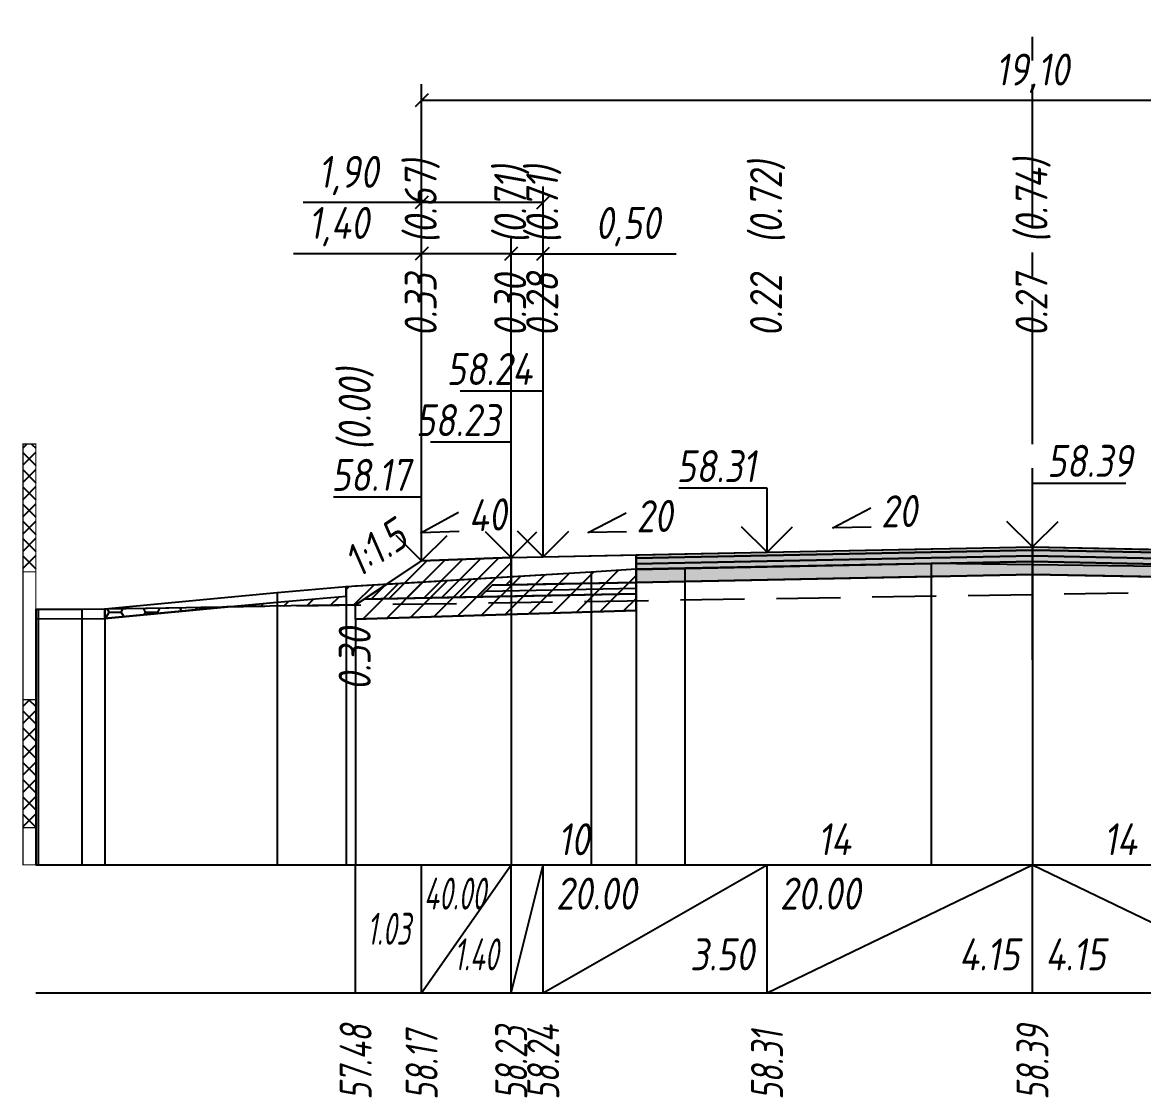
# Model space of a CAD drawing. Extents: x -717 to 1451, y -133302 to 233.
# Drawn here: x 78.9 to 166.6, y -65369.2 to -65285.1 of the extents above; entities that cross this region are included whole.
import ezdxf
from ezdxf.enums import TextEntityAlignment as Align

# ---------------------------------------------------------------- set-up
doc = ezdxf.new("R2010")
doc.units = 0
doc.linetypes.add('осевая2', pattern=[1.125, 0.75, -0.125, 0.125, -0.125])
doc.linetypes.add('штриховая', pattern=[0.75, 0.5, -0.25])
for name, color, linetype in [('Интерполированный поперечник', 2, 'Continuous'), ('Код_514', 1, 'Continuous'), ('Контур_0', 7, 'Continuous'), ('Контур_2521', 7, 'Continuous'), ('Контур_2564', 7, 'Continuous'), ('Контур_2660', 7, 'Continuous'), ('Контур_2665', 7, 'Continuous'), ('Контур_400', 7, 'Continuous'), ('Контур_508', 7, 'Continuous'), ('Контур_512', 7, 'Continuous'), ('Контур_513', 7, 'Continuous'), ('Контур_818', 7, 'Continuous'), ('Красный поперечник', 1, 'Continuous'), ('Линейка абсолютных высот', 7, 'Continuous'), ('Объём_2501', 7, 'Continuous'), ('Объём_2564', 7, 'Continuous'), ('Объём_2650', 7, 'Continuous'), ('Объём_2660', 7, 'Continuous'), ('Объём_2661', 7, 'Continuous'), ('Объём_2665', 7, 'Continuous'), ('Объём_2666', 7, 'Continuous'), ('Объём_2667', 7, 'Continuous'), ('Объём_2668', 7, 'Continuous'), ('Объём_2669', 7, 'Continuous'), ('Объём_2675', 7, 'Continuous'), ('Объём_2753', 7, 'Continuous'), ('Ось', 1, 'осевая2'), ('Откосы', 7, 'Continuous'), ('Отметки покрытия', 7, 'Continuous'), ('Рабочие отметки', 7, 'Continuous'), ('Рабочие отметки доп.', 7, 'Continuous'), ('Слои выравнивания', 7, 'Continuous'), ('Таблица', 7, 'Continuous'), ('Уклоны проезжей части', 7, 'Continuous'), ('Черный поперечник', 3, 'Continuous')]:
    doc.layers.add(name, color=color, linetype=linetype)
for name, color, linetype, true_color in [('Контур_2540', 2, 'Continuous', 0xffff00), ('Контур_2560', 2, 'Continuous', 0xffff00), ('Контур_2561', 7, 'Continuous', 0xff8040), ('Контур_2562', 3, 'Continuous', 0x00ff00), ('Контур_2563', 7, 'Continuous', 0xff8000), ('Контур_2570', 7, 'Continuous', 0x80ff00), ('Контур_2725', 7, 'Continuous', 0x323232), ('Контур_2736', 4, 'Continuous', 0x00ffff), ('Контур_2737', 4, 'Continuous', 0x00ffff), ('Контур_2738', 4, 'Continuous', 0x00ffff), ('Контур_2739', 4, 'Continuous', 0x00ffff), ('Контур_2741', 4, 'Continuous', 0x00ffff), ('Контур_2742', 4, 'Continuous', 0x00ffff), ('Контур_2743', 4, 'Continuous', 0x00ffff), ('Контур_2744', 7, 'Continuous', 0xa4ffff), ('Контур_2745', 7, 'Continuous', 0xa4ffff), ('Контур_2747', 4, 'Continuous', 0x00ffff), ('Контур_2748', 4, 'Continuous', 0x00ffff), ('Контур_2749', 4, 'Continuous', 0x00ffff), ('Контур_2750', 4, 'Continuous', 0x00ffff), ('Контур_2751', 4, 'Continuous', 0x00ffff), ('Контур_2752', 4, 'Continuous', 0x00ffff), ('Контур_2760', 7, 'Continuous', 0x323232), ('Контур_2761', 7, 'Continuous', 0x323232), ('Контур_2762', 7, 'Continuous', 0x323232), ('Контур_2763', 7, 'Continuous', 0x323232), ('Контур_402', 7, 'Continuous', 0xff6464), ('Контур_703', 4, 'Continuous', 0x00ffff), ('Контур_705', 4, 'Continuous', 0x00ffff), ('Контур_707', 4, 'Continuous', 0x00ffff), ('Контур_720', 131, 'Continuous', 0xaaffff), ('Объём_2500', 7, 'Continuous', 0xc0c0c0), ('Объём_2520', 7, 'Continuous', 0x80ffff), ('Объём_2540', 2, 'Continuous', 0xffff00), ('Объём_2560', 2, 'Continuous', 0xffff00), ('Объём_2561', 7, 'Continuous', 0xff8040), ('Объём_2562', 3, 'Continuous', 0x00ff00), ('Объём_2563', 7, 'Continuous', 0xff8000), ('Объём_2600', 7, 'Continuous', 0x808000), ('Объём_2746', 2, 'Continuous', 0xffff00)]:
    doc.layers.add(name, color=color, linetype=linetype, true_color=true_color)
doc.styles.get("Standard").update_dxf_attribs({"font": 'txt', "height": 2.5})
doc.styles.add('М', font='romand.shx', dxfattribs={"width": 0.8, "oblique": 10, "height": 2.5})
doc.dimstyles.new('ISO-25', dxfattribs={"dimtxt": 2.5, "dimasz": 2.5, "dimexe": 1.25, "dimexo": 0.625, "dimtad": 1, "dimtxsty": 'Standard', "dimcen": 2.5, "dimadec": 0, "dimazin": 0, "dimtfac": 1, "dimtmove": 0, "dimatfit": 3, "dimfxl": 1, "dimarcsym": 0})
pattern_1 = [(45.0000013, (0, 0), (-0.67351924, 0.673519211), []), (135.0000003, (0, 0), (-0.673519222, -0.67351923), [])]

# ---------------------------------------------------------------- blocks, each defined once
blk = doc.blocks.new('_Oblique')
at = {"color": 0, "linetype": 'ByBlock', "lineweight": -2}
blk.add_line((-0.5, -0.5), (0.5, 0.5), dxfattribs=at)
blk = doc.blocks.new('*D1572')
at = {"color": 0, "lineweight": -2, "transparency": 16777216}
for p, q in [((110.159, -65326.666), (110.159, -65301.946)), ((117.159, -65326.386), (117.159, -65301.946)), ((110.159, -65303.196), (100.145, -65303.196)), ((117.159, -65303.196), (110.159, -65303.196))]:
    blk.add_line(p, q, dxfattribs=at)
at = {"layer": 'Defpoints', "color": 0, "transparency": 16777216}
for p in [(117.159, -65303.196), (110.159, -65327.291), (117.159, -65327.011)]:
    blk.add_point(p, dxfattribs=at)
at = {"color": 0, "lineweight": -2, "transparency": 16777216, "rotation": 180}
blk.add_blockref('_Oblique', (110.159, -65303.196), dxfattribs=at)
at = {"color": 0, "lineweight": -2, "transparency": 16777216}
blk.add_blockref('_Oblique', (117.159, -65303.196), dxfattribs=at)
at = {"color": 0, "transparency": 16777216, "insert": (103.685, -65301.083), "char_height": 2.5, "width": 8.75, "attachment_point": 5, "style": 'М'}
blk.add_mtext('1,40', dxfattribs=at)
blk = doc.blocks.new('*D1574')
at = {"color": 0, "lineweight": -2, "transparency": 16777216}
for p, q in [((117.159, -65326.386), (117.159, -65301.946)), ((119.659, -65326.336), (119.659, -65301.946)), ((117.159, -65303.196), (119.659, -65303.196)), ((119.659, -65303.196), (130.048, -65303.196))]:
    blk.add_line(p, q, dxfattribs=at)
at = {"layer": 'Defpoints', "color": 0, "transparency": 16777216}
for p in [(119.659, -65303.196), (119.659, -65326.961), (117.159, -65327.011)]:
    blk.add_point(p, dxfattribs=at)
at = {"color": 0, "lineweight": -2, "transparency": 16777216, "rotation": 180}
blk.add_blockref('_Oblique', (117.159, -65303.196), dxfattribs=at)
at = {"color": 0, "lineweight": -2, "transparency": 16777216}
blk.add_blockref('_Oblique', (119.659, -65303.196), dxfattribs=at)
at = {"color": 0, "transparency": 16777216, "insert": (126.287, -65301.083), "char_height": 2.5, "width": 9.16667, "attachment_point": 5, "style": 'М'}
blk.add_mtext('0,50', dxfattribs=at)
blk = doc.blocks.new('*D1577')
at = {"color": 0, "lineweight": -2, "transparency": 16777216}
for p, q in [((110.159, -65326.666), (110.159, -65297.946)), ((119.659, -65326.336), (119.659, -65297.946)), ((110.159, -65299.196), (100.892, -65299.196)), ((119.659, -65299.196), (110.159, -65299.196))]:
    blk.add_line(p, q, dxfattribs=at)
at = {"layer": 'Defpoints', "color": 0, "transparency": 16777216}
for p in [(119.659, -65299.196), (119.659, -65326.961), (110.159, -65327.291)]:
    blk.add_point(p, dxfattribs=at)
at = {"color": 0, "lineweight": -2, "transparency": 16777216, "rotation": 180}
blk.add_blockref('_Oblique', (110.159, -65299.196), dxfattribs=at)
at = {"color": 0, "lineweight": -2, "transparency": 16777216}
blk.add_blockref('_Oblique', (119.659, -65299.196), dxfattribs=at)
at = {"color": 0, "transparency": 16777216, "insert": (104.433, -65297.083), "char_height": 2.5, "width": 8.75, "attachment_point": 5, "style": 'М'}
blk.add_mtext('1,90', dxfattribs=at)
blk = doc.blocks.new('*D1578')
at = {"color": 0, "lineweight": -2, "transparency": 16777216}
for p, q in [((110.159, -65326.666), (110.159, -65289.946)), ((205.659, -65326.666), (205.659, -65289.946)), ((110.159, -65291.196), (205.659, -65291.196))]:
    blk.add_line(p, q, dxfattribs=at)
at = {"layer": 'Defpoints', "color": 0, "transparency": 16777216}
for p in [(205.659, -65291.196), (110.159, -65327.291), (205.659, -65327.291)]:
    blk.add_point(p, dxfattribs=at)
at = {"color": 0, "lineweight": -2, "transparency": 16777216, "rotation": 180}
blk.add_blockref('_Oblique', (110.159, -65291.196), dxfattribs=at)
at = {"color": 0, "lineweight": -2, "transparency": 16777216}
blk.add_blockref('_Oblique', (205.659, -65291.196), dxfattribs=at)
at = {"color": 0, "transparency": 16777216, "insert": (157.909, -65289.083), "char_height": 2.5, "width": 10.41667, "attachment_point": 5, "style": 'М'}
blk.add_mtext('19,10', dxfattribs=at)

msp = doc.modelspace()

# ---------------------------------------------------------------- hatches: boundary and pattern name
at = {"layer": 'Линейка абсолютных высот'}
h = msp.add_hatch(dxfattribs=at)
h.set_pattern_fill('ANSI37', scale=0.3, style=0)
h.set_pattern_definition(pattern_1)
h.paths.add_polyline_path([(80, -65328.082), (80, -65318.082), (79, -65318.082), (79, -65328.082)])
h = msp.add_hatch(dxfattribs=at)
h.set_pattern_fill('ANSI37', scale=0.3, style=0)
h.set_pattern_definition(pattern_1)
h.paths.add_polyline_path([(80, -65348.082), (80, -65338.082), (79, -65338.082), (79, -65348.082)])
at = {"layer": 'Объём_2563'}
h = msp.add_hatch(dxfattribs=at)
h.set_pattern_fill('ANSI31', color=256, scale=0.3)
h.paths.add_polyline_path([(110.159, -65327.229), (117.159, -65326.949), (117.159, -65329.099), (115.659, -65329.129), (114.741, -65330.047), (105.659, -65330.229)])
at = {"layer": 'Объём_2600'}
h = msp.add_hatch(dxfattribs=at)
h.set_pattern_fill('ANSI31', color=6, scale=0.4)
h.paths.add_polyline_path([(98.863, -65330.453), (104.266, -65329.979), (104.266, -65329.229), (123.406, -65328.077), (126.933, -65327.852), (126.933, -65331.113), (105, -65331.771), (105, -65330.668), (94.917, -65330.825)])
h = msp.add_hatch(dxfattribs=at)
h.set_pattern_fill('HONEY', color=5, scale=0.3)
h.paths.add_polyline_path([(85.396, -65331.723), (85.396, -65330.973), (94.917, -65330.825)])
at = {"layer": 'Слои выравнивания'}
for color, points in [(2, [(126.933, -65326.753), (130.73, -65326.677), (137.159, -65326.549), (149.988, -65326.292), (151.498, -65326.262), (157.909, -65326.134), (157.909, -65326.384), (151.498, -65326.512), (149.988, -65326.542), (137.159, -65326.799), (130.73, -65326.927), (126.933, -65327.003)]), (3, [(126.933, -65327.003), (130.73, -65326.927), (137.159, -65326.799), (149.988, -65326.542), (151.498, -65326.512), (157.909, -65326.384), (157.909, -65326.834), (151.498, -65326.962), (149.988, -65326.992), (137.159, -65327.249), (130.73, -65327.377), (126.933, -65327.453)]), (4, [(126.933, -65327.453), (130.73, -65327.377), (137.159, -65327.249), (149.988, -65326.992), (151.498, -65326.962), (157.909, -65326.834), (157.909, -65327.284), (151.498, -65327.412), (149.988, -65327.442), (137.159, -65327.699), (130.73, -65327.827), (126.933, -65327.903)]), (2, [(157.909, -65326.134), (167.773, -65326.331), (171.647, -65326.408), (171.647, -65326.658), (167.773, -65326.581), (157.909, -65326.384)]), (3, [(157.909, -65326.384), (167.773, -65326.581), (171.647, -65326.658), (171.647, -65327.108), (167.773, -65327.031), (157.909, -65326.834)]), (4, [(157.909, -65326.834), (167.773, -65327.031), (171.647, -65327.108), (171.647, -65327.558), (167.773, -65327.481), (157.909, -65327.284)]), (5, [(126.933, -65327.903), (130.73, -65327.827), (137.159, -65327.699), (149.988, -65327.442), (151.498, -65327.412), (157.909, -65327.284), (157.909, -65328.284), (151.498, -65328.412), (149.988, -65328.442), (137.159, -65328.699), (130.73, -65328.827), (126.933, -65328.903)]), (5, [(157.909, -65327.284), (167.773, -65327.481), (171.647, -65327.558), (171.647, -65328.558), (167.773, -65328.481), (157.909, -65328.284)])]:
    msp.add_hatch(color=color, dxfattribs=at).paths.add_polyline_path(points)

# ---------------------------------------------------------------- linework, layer by layer
at = {"layer": 'Интерполированный поперечник', "linetype": 'штриховая', "ltscale": 10, "flags": 128}
msp.add_lwpolyline([(85.396, -65330.973), (216.216, -65328.937)], dxfattribs=at)
at = {"layer": 'Код_514'}
for p, q in [((105, -65361), (105, -65351)), ((110.159, -65361), (110.159, -65351)), ((110.159, -65361), (117.159, -65351)), ((117.159, -65361), (117.159, -65351)), ((117.159, -65361), (119.659, -65351)), ((119.659, -65361), (119.659, -65351)), ((119.659, -65361), (137.159, -65351)), ((137.159, -65361), (137.159, -65351)), ((137.159, -65361), (157.909, -65351)), ((157.909, -65361), (157.909, -65351)), ((157.909, -65351), (178.659, -65361))]:
    msp.add_line(p, q, dxfattribs=at)
at = {"layer": 'Контур_0', "flags": 128}
for points in [[(119.659, -65329.049), (117.159, -65329.099), (117.159, -65326.949), (126.933, -65326.753), (126.933, -65328.903), (119.659, -65329.049), (119.659, -65329.049)], [(110.159, -65327.229), (105, -65330.668), (105, -65330.668), (105, -65330.668), (105, -65330.668), (105, -65330.668), (105, -65330.668), (105, -65330.668), (105, -65330.668), (105, -65330.668), (105, -65330.668), (105, -65330.668), (105, -65330.668), (105, -65330.668), (105, -65330.668), (105, -65330.668)], [(110.159, -65327.229), (105, -65330.668), (105, -65330.668), (105, -65330.668), (105, -65330.668), (105, -65330.668), (105, -65330.668), (105, -65330.668), (105, -65330.668), (105, -65330.668), (105, -65330.668), (105, -65330.668), (105, -65330.668), (105, -65330.668), (105, -65330.668), (105, -65330.668), (105, -65330.668), (105, -65330.668), (105, -65330.668), (105, -65330.668), (105, -65330.668), (105, -65330.668), (105, -65330.668), (105, -65330.668), (105, -65330.668), (105, -65330.668), (105, -65330.668), (105, -65330.668), (105, -65330.668), (105, -65330.668)], [(105.659, -65330.229), (114.741, -65330.047), (115.659, -65329.129), (117.159, -65329.099)], [(115.659, -65329.129), (126.933, -65328.903), (126.933, -65329.803), (114.741, -65330.047), (115.659, -65329.129), (115.659, -65329.129)]]:
    msp.add_lwpolyline(points, dxfattribs=at)
at = {"layer": 'Контур_2521', "color": 250, "flags": 128}
msp.add_lwpolyline([(115.2, -65329.588), (126.933, -65329.353)], dxfattribs=at)
at = {"layer": 'Контур_2540', "flags": 128}
msp.add_lwpolyline([(105.659, -65330.229), (126.933, -65329.803), (126.933, -65331.113), (105, -65331.771), (105, -65330.668), (105.659, -65330.229), (105.659, -65330.229)], dxfattribs=at)
at = {"layer": 'Контур_2560', "flags": 128}
msp.add_lwpolyline([(110.159, -65327.229), (110.159, -65327.229), (110.159, -65327.229), (117.159, -65326.949)], dxfattribs=at)
at = {"layer": 'Контур_2561', "flags": 128}
msp.add_lwpolyline([(117.159, -65326.949), (117.159, -65326.949), (110.159, -65327.229), (110.159, -65327.229), (117.159, -65326.949)], dxfattribs=at)
at = {"layer": 'Контур_2562', "flags": 128}
msp.add_lwpolyline([(110.159, -65327.229), (110.159, -65327.229), (110.159, -65327.229), (110.159, -65327.229), (110.159, -65327.229)], dxfattribs=at)
at = {"layer": 'Контур_2563', "flags": 128}
msp.add_lwpolyline([(110.159, -65327.229), (117.159, -65326.949), (117.159, -65329.099), (115.659, -65329.129), (114.741, -65330.047), (105.659, -65330.229), (110.159, -65327.229), (110.159, -65327.229)], dxfattribs=at)
at = {"layer": 'Контур_2564', "flags": 128}
msp.add_lwpolyline([(110.159, -65327.229), (117.159, -65326.949)], dxfattribs=at)
at = {"layer": 'Контур_2570', "flags": 128}
msp.add_lwpolyline([(80, -65331.75), (80.177, -65331.744), (83.601, -65331.745), (85.396, -65331.723), (85.396, -65331.723), (98.863, -65330.453), (104.266, -65329.979), (104.266, -65329.229), (123.406, -65328.077), (126.933, -65327.852), (130.73, -65327.774), (149.988, -65327.391), (157.909, -65327.5), (167.773, -65327.637)], dxfattribs=at)
at = {"layer": 'Контур_2660', "flags": 128}
msp.add_lwpolyline([(105, -65331.771), (126.933, -65331.113)], dxfattribs=at)
at = {"layer": 'Контур_2665', "flags": 128}
msp.add_lwpolyline([(110.159, -65327.229), (110.159, -65327.229)], dxfattribs=at)
at = {"layer": 'Контур_2725', "flags": 128}
msp.add_lwpolyline([(126.933, -65328.903), (130.73, -65328.827), (137.159, -65328.699), (149.988, -65328.442), (151.498, -65328.412), (157.909, -65328.284), (167.773, -65328.481), (171.647, -65328.558)], dxfattribs=at)
at = {"layer": 'Контур_2736', "flags": 128}
msp.add_lwpolyline([(110.159, -65327.229), (105, -65330.668)], dxfattribs=at)
at = {"layer": 'Контур_2737', "flags": 128}
msp.add_lwpolyline([(105, -65330.668), (105, -65330.668)], dxfattribs=at)
at = {"layer": 'Контур_2738', "flags": 128}
msp.add_lwpolyline([(105, -65330.668), (105, -65330.668)], dxfattribs=at)
at = {"layer": 'Контур_2739', "flags": 128}
msp.add_lwpolyline([(105, -65330.668), (105, -65330.668)], dxfattribs=at)
at = {"layer": 'Контур_2741', "flags": 128}
msp.add_lwpolyline([(105, -65330.668), (105, -65330.668)], dxfattribs=at)
at = {"layer": 'Контур_2742', "flags": 128}
msp.add_lwpolyline([(105, -65330.668), (105, -65330.668)], dxfattribs=at)
at = {"layer": 'Контур_2743', "flags": 128}
msp.add_lwpolyline([(105, -65330.668), (105, -65330.668)], dxfattribs=at)
at = {"layer": 'Контур_2744', "flags": 128}
msp.add_lwpolyline([(105, -65330.668), (105, -65330.668)], dxfattribs=at)
msp.add_lwpolyline([(105, -65330.668), (105, -65330.668)], dxfattribs=at)
msp.add_lwpolyline([(105, -65330.668), (105, -65330.668)], dxfattribs=at)
msp.add_lwpolyline([(105, -65330.668), (105, -65330.668)], dxfattribs=at)
msp.add_lwpolyline([(105, -65330.668), (105, -65330.668)], dxfattribs=at)
msp.add_lwpolyline([(105, -65330.668), (105, -65330.668)], dxfattribs=at)
at = {"layer": 'Контур_2745', "flags": 128}
msp.add_lwpolyline([(105, -65330.668), (105, -65330.668)], dxfattribs=at)
msp.add_lwpolyline([(105, -65330.668), (105, -65330.668)], dxfattribs=at)
msp.add_lwpolyline([(105, -65330.668), (105, -65330.668)], dxfattribs=at)
msp.add_lwpolyline([(105, -65330.668), (105, -65330.668)], dxfattribs=at)
msp.add_lwpolyline([(105, -65330.668), (105, -65330.668)], dxfattribs=at)
msp.add_lwpolyline([(105, -65330.668), (105, -65330.668)], dxfattribs=at)
at = {"layer": 'Контур_2747', "flags": 128}
msp.add_lwpolyline([(105, -65330.668), (105, -65330.668)], dxfattribs=at)
at = {"layer": 'Контур_2748', "flags": 128}
msp.add_lwpolyline([(105, -65330.668), (105, -65330.668)], dxfattribs=at)
at = {"layer": 'Контур_2749', "flags": 128}
msp.add_lwpolyline([(105, -65330.668), (105, -65330.668)], dxfattribs=at)
at = {"layer": 'Контур_2750', "flags": 128}
msp.add_lwpolyline([(105, -65330.668), (105, -65330.668)], dxfattribs=at)
at = {"layer": 'Контур_2751', "flags": 128}
msp.add_lwpolyline([(105, -65330.668), (105, -65330.668)], dxfattribs=at)
at = {"layer": 'Контур_2752', "flags": 128}
msp.add_lwpolyline([(105, -65330.668), (105, -65330.668)], dxfattribs=at)
at = {"layer": 'Контур_2760', "flags": 128}
msp.add_lwpolyline([(126.933, -65326.753), (130.73, -65326.677), (137.159, -65326.549), (149.988, -65326.292), (151.498, -65326.262), (157.909, -65326.134), (167.773, -65326.331), (171.647, -65326.408)], dxfattribs=at)
at = {"layer": 'Контур_2761', "flags": 128}
msp.add_lwpolyline([(126.933, -65327.003), (130.73, -65326.927), (137.159, -65326.799), (149.988, -65326.542), (151.498, -65326.512), (157.909, -65326.384), (167.773, -65326.581), (171.647, -65326.658)], dxfattribs=at)
at = {"layer": 'Контур_2762', "flags": 128}
msp.add_lwpolyline([(126.933, -65327.453), (130.73, -65327.377), (137.159, -65327.249), (149.988, -65326.992), (151.498, -65326.962), (157.909, -65326.834), (167.773, -65327.031), (171.647, -65327.108)], dxfattribs=at)
at = {"layer": 'Контур_2763', "flags": 128}
msp.add_lwpolyline([(126.933, -65327.903), (130.73, -65327.827), (137.159, -65327.699), (149.988, -65327.442), (151.498, -65327.412), (157.909, -65327.284), (167.773, -65327.481), (171.647, -65327.558)], dxfattribs=at)
at = {"layer": 'Контур_400', "flags": 128}
for points in [[(117.159, -65326.949), (119.659, -65326.899), (119.659, -65326.899), (119.659, -65326.899), (119.659, -65326.899), (119.659, -65326.899), (119.659, -65326.899), (137.159, -65326.549), (157.909, -65326.134)], [(157.909, -65326.134), (178.659, -65326.549), (196.159, -65326.899), (196.159, -65326.899), (196.159, -65326.899), (196.159, -65326.899), (196.159, -65326.899), (196.159, -65326.899), (198.659, -65326.949)]]:
    msp.add_lwpolyline(points, dxfattribs=at)
at = {"layer": 'Контур_402', "flags": 128}
msp.add_lwpolyline([(105, -65331.771), (126.933, -65331.113), (126.933, -65328.903), (157.909, -65328.284), (171.647, -65328.558), (171.647, -65330.596), (212.551, -65331.823)], dxfattribs=at)
at = {"layer": 'Контур_508', "flags": 128}
msp.add_lwpolyline([(105, -65331.771), (126.933, -65331.113), (126.933, -65328.903), (157.909, -65328.284), (171.647, -65328.558), (171.647, -65330.596), (212.551, -65331.823), (212.551, -65330.935), (213.219, -65330.935), (216.216, -65328.937)], dxfattribs=at)
at = {"layer": 'Контур_512', "flags": 128}
msp.add_lwpolyline([(105, -65331.771), (126.933, -65331.113)], dxfattribs=at)
at = {"layer": 'Контур_513', "flags": 128}
msp.add_lwpolyline([(105, -65331.771), (126.933, -65331.113), (126.933, -65328.903), (157.909, -65328.284), (171.647, -65328.558), (171.647, -65330.596), (212.551, -65331.823), (212.551, -65330.935), (213.219, -65330.935), (216.216, -65328.937)], dxfattribs=at)
at = {"layer": 'Контур_703', "flags": 128}
for points in [[(110.159, -65327.229), (105, -65330.668)], [(105, -65330.668), (105, -65330.668)]]:
    msp.add_lwpolyline(points, dxfattribs=at)
at = {"layer": 'Контур_705', "flags": 128}
msp.add_lwpolyline([(105, -65330.668), (105, -65330.668)], dxfattribs=at)
at = {"layer": 'Контур_707', "flags": 128}
msp.add_lwpolyline([(105, -65330.668), (105, -65330.668)], dxfattribs=at)
at = {"layer": 'Контур_720', "flags": 128}
msp.add_lwpolyline([(105, -65330.668), (105, -65330.668)], dxfattribs=at)
at = {"layer": 'Контур_818', "flags": 128}
msp.add_lwpolyline([(105, -65329.185), (123.406, -65328.077), (126.933, -65327.852), (130.73, -65327.774), (149.988, -65327.391), (157.909, -65327.5), (167.773, -65327.637), (171.647, -65327.702), (175.78, -65327.944), (194.929, -65328.728), (194.929, -65329.478), (195.852, -65329.638), (201.233, -65330.656), (205.243, -65330.17), (210.677, -65329.638), (216.216, -65329.687)], dxfattribs=at)
at = {"layer": 'Красный поперечник'}
for p, q in [((110.159, -65327.229), (117.159, -65326.949)), ((117.159, -65326.949), (119.659, -65326.899)), ((119.659, -65326.899), (137.159, -65326.549)), ((137.159, -65326.549), (157.909, -65326.134)), ((157.909, -65326.134), (178.659, -65326.549)), ((105, -65330.668), (110.159, -65327.229)), ((126.933, -65331.113), (126.933, -65351)), ((105, -65331.771), (105, -65351))]:
    msp.add_line(p, q, dxfattribs=at)
at = {"layer": 'Линейка абсолютных высот', "color": 7, "const_width": 0.1, "flags": 128}
for points in [[(80, -65328.082), (80, -65318.082), (79, -65318.082), (79, -65328.082), (80, -65328.082)], [(80, -65338.082), (80, -65328.082), (79, -65328.082), (79, -65338.082), (80, -65338.082)], [(80, -65348.082), (80, -65338.082), (79, -65338.082), (79, -65348.082), (80, -65348.082)], [(80, -65351), (80, -65348.082), (79, -65348.082), (79, -65351), (80, -65351)]]:
    msp.add_lwpolyline(points, dxfattribs=at)
at = {"layer": 'Объём_2500', "flags": 128}
msp.add_lwpolyline([(119.659, -65329.049), (117.159, -65329.099), (117.159, -65326.949), (126.933, -65326.753), (126.933, -65328.903), (119.659, -65329.049), (119.659, -65329.049)], dxfattribs=at)
at = {"layer": 'Объём_2501', "flags": 128}
for points in [[(117.159, -65326.949), (119.659, -65326.899), (119.659, -65326.899), (119.659, -65326.899), (119.659, -65326.899), (119.659, -65326.899), (119.659, -65326.899), (137.159, -65326.549), (157.909, -65326.134)], [(157.909, -65326.134), (178.659, -65326.549), (196.159, -65326.899), (196.159, -65326.899), (196.159, -65326.899), (196.159, -65326.899), (196.159, -65326.899), (196.159, -65326.899), (198.659, -65326.949)]]:
    msp.add_lwpolyline(points, dxfattribs=at)
at = {"layer": 'Объём_2520', "color": 250, "flags": 128}
msp.add_lwpolyline([(115.659, -65329.129), (126.933, -65328.903), (126.933, -65329.803), (114.741, -65330.047), (115.659, -65329.129), (115.659, -65329.129)], dxfattribs=at)
at = {"layer": 'Объём_2540', "flags": 128}
msp.add_lwpolyline([(105.659, -65330.229), (126.933, -65329.803), (126.933, -65331.113), (105, -65331.771), (105, -65330.668), (105.659, -65330.229), (105.659, -65330.229)], dxfattribs=at)
at = {"layer": 'Объём_2560', "flags": 128}
msp.add_lwpolyline([(110.159, -65327.229), (110.159, -65327.229), (110.159, -65327.229), (117.159, -65326.949)], dxfattribs=at)
at = {"layer": 'Объём_2561', "flags": 128}
msp.add_lwpolyline([(117.159, -65326.949), (117.159, -65326.949), (110.159, -65327.229), (110.159, -65327.229), (117.159, -65326.949)], dxfattribs=at)
at = {"layer": 'Объём_2562', "flags": 128}
msp.add_lwpolyline([(110.159, -65327.229), (110.159, -65327.229), (110.159, -65327.229), (110.159, -65327.229), (110.159, -65327.229)], dxfattribs=at)
at = {"layer": 'Объём_2563', "color": 250, "flags": 128}
msp.add_lwpolyline([(110.159, -65327.229), (117.159, -65326.949), (117.159, -65329.099), (115.659, -65329.129), (114.741, -65330.047), (105.659, -65330.229), (110.159, -65327.229), (110.159, -65327.229)], dxfattribs=at)
at = {"layer": 'Объём_2564', "flags": 128}
msp.add_lwpolyline([(110.159, -65327.229), (117.159, -65326.949)], dxfattribs=at)
at = {"layer": 'Объём_2600', "color": 5, "flags": 128}
msp.add_lwpolyline([(85.396, -65331.723), (85.396, -65330.973), (94.917, -65330.825), (85.396, -65331.723), (85.396, -65331.723)], dxfattribs=at)
at = {"layer": 'Объём_2650', "color": 6, "flags": 128}
msp.add_lwpolyline([(98.863, -65330.453), (104.266, -65329.979), (104.266, -65329.229), (123.406, -65328.077), (126.933, -65327.852), (126.933, -65331.113), (105, -65331.771), (105, -65330.668), (94.917, -65330.825), (98.863, -65330.453), (98.863, -65330.453)], dxfattribs=at)
at = {"layer": 'Объём_2660', "flags": 128}
msp.add_lwpolyline([(105, -65331.771), (126.933, -65331.113)], dxfattribs=at)
at = {"layer": 'Объём_2661', "flags": 128}
msp.add_lwpolyline([(110.159, -65327.229), (105, -65330.668)], dxfattribs=at)
at = {"layer": 'Объём_2665', "flags": 128}
msp.add_lwpolyline([(110.159, -65327.229), (110.159, -65327.229)], dxfattribs=at)
at = {"layer": 'Объём_2666', "flags": 128}
msp.add_lwpolyline([(110.159, -65327.229), (105, -65330.668)], dxfattribs=at)
at = {"layer": 'Объём_2667', "flags": 128}
msp.add_lwpolyline([(105, -65330.668), (105, -65330.668)], dxfattribs=at)
msp.add_lwpolyline([(105, -65330.668), (105, -65330.668)], dxfattribs=at)
at = {"layer": 'Объём_2668', "flags": 128}
msp.add_lwpolyline([(105, -65330.668), (105, -65330.668)], dxfattribs=at)
msp.add_lwpolyline([(105, -65330.668), (105, -65330.668)], dxfattribs=at)
at = {"layer": 'Объём_2669', "flags": 128}
msp.add_lwpolyline([(105, -65330.668), (105, -65330.668)], dxfattribs=at)
msp.add_lwpolyline([(105, -65330.668), (105, -65330.668)], dxfattribs=at)
at = {"layer": 'Объём_2675', "flags": 128}
msp.add_lwpolyline([(105, -65330.668), (105, -65330.668)], dxfattribs=at)
msp.add_lwpolyline([(105, -65330.668), (105, -65330.668)], dxfattribs=at)
msp.add_lwpolyline([(105, -65330.668), (105, -65330.668)], dxfattribs=at)
msp.add_lwpolyline([(105, -65330.668), (105, -65330.668)], dxfattribs=at)
msp.add_lwpolyline([(105, -65330.668), (105, -65330.668)], dxfattribs=at)
msp.add_lwpolyline([(105, -65330.668), (105, -65330.668)], dxfattribs=at)
msp.add_lwpolyline([(105, -65330.668), (105, -65330.668)], dxfattribs=at)
msp.add_lwpolyline([(105, -65330.668), (105, -65330.668)], dxfattribs=at)
msp.add_lwpolyline([(105, -65330.668), (105, -65330.668)], dxfattribs=at)
msp.add_lwpolyline([(105, -65330.668), (105, -65330.668)], dxfattribs=at)
msp.add_lwpolyline([(105, -65330.668), (105, -65330.668)], dxfattribs=at)
msp.add_lwpolyline([(105, -65330.668), (105, -65330.668)], dxfattribs=at)
at = {"layer": 'Объём_2746', "flags": 128}
msp.add_lwpolyline([(107.446, -65329.037), (123.406, -65328.077), (126.933, -65327.852), (126.933, -65331.113), (105, -65331.771), (105, -65330.668), (107.446, -65329.037), (107.446, -65329.037)], dxfattribs=at)
at = {"layer": 'Объём_2753', "flags": 128}
msp.add_lwpolyline([(126.933, -65326.753), (126.933, -65326.753)], dxfattribs=at)
at = {"layer": 'Ось', "ltscale": 15}
msp.add_line((157.909, -65334.971), (157.909, -65285.104), dxfattribs=at)
at = {"layer": 'Откосы', "color": 1, "flags": 128}
for points in [[(113.089, -65324.915), (110.092, -65325.035), (113.029, -65323.416)], [(126.183, -65324.957), (123.184, -65325.017), (126.153, -65323.457)], [(145.308, -65324.574), (142.309, -65324.634), (145.278, -65323.075)]]:
    msp.add_lwpolyline(points, dxfattribs=at)
at = {"layer": 'Отметки покрытия', "color": 1}
for p, q in [((119.659, -65313.949), (113.159, -65313.949)), ((119.659, -65326.899), (119.659, -65313.949)), ((117.159, -65317.949), (110.859, -65317.949)), ((117.159, -65326.949), (117.159, -65317.949)), ((137.159, -65321.549), (130.259, -65321.549)), ((137.159, -65326.549), (137.159, -65321.549)), ((157.909, -65326.134), (157.909, -65321.134)), ((157.909, -65321.134), (165.209, -65321.134)), ((110.159, -65322.229), (103.259, -65322.229)), ((110.159, -65327.229), (110.159, -65322.229)), ((157.909, -65326.134), (155.909, -65324.134)), ((157.909, -65326.134), (159.909, -65324.134)), ((110.159, -65327.229), (108.159, -65325.229)), ((110.159, -65327.229), (112.159, -65325.229)), ((117.159, -65326.949), (115.159, -65324.949)), ((117.159, -65326.949), (119.159, -65324.949)), ((119.659, -65326.899), (117.659, -65324.899)), ((119.659, -65326.899), (121.659, -65324.899)), ((137.159, -65326.549), (135.159, -65324.549)), ((137.159, -65326.549), (139.159, -65324.549))]:
    msp.add_line(p, q, dxfattribs=at)
at = {"layer": 'Слои выравнивания'}
for p, q in [((117.159, -65326.949), (117.159, -65351)), ((126.933, -65326.753), (126.933, -65351)), ((157.909, -65326.134), (157.909, -65351))]:
    msp.add_line(p, q, dxfattribs=at)
at = {"layer": 'Слои выравнивания', "color": 2, "flags": 128}
for points in [[(126.933, -65326.753), (130.73, -65326.677), (137.159, -65326.549), (149.988, -65326.292), (151.498, -65326.262), (157.909, -65326.134), (157.909, -65326.384), (151.498, -65326.512), (149.988, -65326.542), (137.159, -65326.799), (130.73, -65326.927), (126.933, -65327.003)], [(157.909, -65326.134), (167.773, -65326.331), (171.647, -65326.408), (171.647, -65326.658), (167.773, -65326.581), (157.909, -65326.384)]]:
    msp.add_lwpolyline(points, close=True, dxfattribs=at)
at = {"layer": 'Слои выравнивания', "color": 3, "flags": 128}
for points in [[(126.933, -65327.003), (130.73, -65326.927), (137.159, -65326.799), (149.988, -65326.542), (151.498, -65326.512), (157.909, -65326.384), (157.909, -65326.834), (151.498, -65326.962), (149.988, -65326.992), (137.159, -65327.249), (130.73, -65327.377), (126.933, -65327.453)], [(157.909, -65326.384), (167.773, -65326.581), (171.647, -65326.658), (171.647, -65327.108), (167.773, -65327.031), (157.909, -65326.834)]]:
    msp.add_lwpolyline(points, close=True, dxfattribs=at)
at = {"layer": 'Слои выравнивания', "color": 4, "flags": 128}
for points in [[(126.933, -65327.453), (130.73, -65327.377), (137.159, -65327.249), (149.988, -65326.992), (151.498, -65326.962), (157.909, -65326.834), (157.909, -65327.284), (151.498, -65327.412), (149.988, -65327.442), (137.159, -65327.699), (130.73, -65327.827), (126.933, -65327.903)], [(157.909, -65326.834), (167.773, -65327.031), (171.647, -65327.108), (171.647, -65327.558), (167.773, -65327.481), (157.909, -65327.284)]]:
    msp.add_lwpolyline(points, close=True, dxfattribs=at)
at = {"layer": 'Слои выравнивания', "color": 5, "flags": 128}
for points in [[(126.933, -65327.903), (130.73, -65327.827), (137.159, -65327.699), (149.988, -65327.442), (151.498, -65327.412), (157.909, -65327.284), (157.909, -65328.284), (151.498, -65328.412), (149.988, -65328.442), (137.159, -65328.699), (130.73, -65328.827), (126.933, -65328.903)], [(157.909, -65327.284), (167.773, -65327.481), (171.647, -65327.558), (171.647, -65328.558), (167.773, -65328.481), (157.909, -65328.284)]]:
    msp.add_lwpolyline(points, close=True, dxfattribs=at)
at = {"layer": 'Таблица'}
for p, q in [((80, -65351), (241.216, -65351)), ((80, -65361), (241.216, -65361))]:
    msp.add_line(p, q, dxfattribs=at)
at = {"layer": 'Черный поперечник', "color": 7}
for p, q in [((126.933, -65327.852), (126.933, -65351)), ((130.73, -65327.774), (130.73, -65351)), ((149.988, -65327.391), (149.988, -65351)), ((157.909, -65327.5), (157.909, -65351)), ((123.406, -65328.077), (123.406, -65351)), ((104.266, -65329.229), (104.266, -65351)), ((98.863, -65329.703), (98.863, -65351)), ((80, -65331), (80, -65351)), ((80.177, -65330.994), (80.177, -65351)), ((83.601, -65330.995), (83.601, -65351)), ((85.396, -65330.973), (85.396, -65351))]:
    msp.add_line(p, q, dxfattribs=at)
at = {"layer": 'Черный поперечник', "flags": 128}
msp.add_lwpolyline([(80, -65331), (80.177, -65330.994), (83.601, -65330.995), (85.396, -65330.973), (98.863, -65329.703), (104.266, -65329.229), (123.406, -65328.077), (126.933, -65327.852), (130.73, -65327.774), (149.988, -65327.391), (157.909, -65327.5), (167.773, -65327.637), (171.647, -65327.702), (175.78, -65327.944), (194.929, -65328.728), (195.852, -65328.888), (201.233, -65329.906), (205.243, -65329.42), (210.677, -65328.888), (222.594, -65328.993), (237.712, -65328.809), (241.216, -65328.761)], dxfattribs=at)

# ---------------------------------------------------------------- texts
at = {"layer": 'Код_514', "style": 'М', "oblique": 10}
for s, width, p in [('40.00', 0.6, (110.328, -65352)), ('20.00', 0.8, (120.659, -65352)), ('20.00', 0.8, (138.159, -65352))]:
    msp.add_text(s, height=2.5, dxfattribs=dict(at, width=width)).set_placement(p, align=Align.TOP_LEFT)
at = {"layer": 'Код_514', "style": 'М', "oblique": 10, "width": 0.6}
msp.add_text('1.03', height=2.5, dxfattribs=at).set_placement((107.58, -65356), align=Align.MIDDLE_CENTER)
at = {"layer": 'Код_514', "style": 'М', "oblique": 10}
for s, width, p in [('1.40', 0.6, (116.159, -65360)), ('3.50', 0.8, (136.159, -65360)), ('4.15', 0.8, (156.909, -65360))]:
    msp.add_text(s, height=2.5, dxfattribs=dict(at, width=width)).set_placement(p, align=Align.BOTTOM_RIGHT)
at = {"layer": 'Код_514', "style": 'М', "oblique": 10, "width": 0.8}
msp.add_text('4.15', height=2.5, dxfattribs=at).set_placement((158.909, -65360), align=Align.BOTTOM_LEFT)
at = {"layer": 'Код_514', "style": 'М', "oblique": 10, "width": 0.7}
for s, p in [('57.48', (105, -65369.382)), ('58.17', (110.159, -65369.382)), ('58.23', (117.159, -65369.382)), ('58.24', (119.659, -65369.382)), ('58.31', (137.159, -65369.382)), ('58.39', (157.909, -65369.382))]:
    msp.add_text(s, height=2.5, rotation=90, dxfattribs=at).set_placement(p, align=Align.MIDDLE_LEFT)
at = {"layer": 'Отметки покрытия', "color": 1, "style": 'М', "oblique": 10, "width": 0.8}
for s, p in [('58.24', (118.8, -65314.217)), ('58.23', (116.3, -65318.217)), ('58.31', (136.3, -65321.817)), ('58.17', (109.3, -65322.497))]:
    msp.add_text(s, height=2.5, dxfattribs=at).set_placement(p, align=Align.BOTTOM_RIGHT)
msp.add_text('58.39', height=2.5, dxfattribs=at).set_placement((159.05, -65321.402), align=Align.BOTTOM_LEFT)
at = {"layer": 'Рабочие отметки', "color": 1, "style": 'М', "oblique": 10, "width": 0.8}
for s, p in [('0.33', (110.081, -65309.699)), ('0.30', (117.081, -65309.699)), ('0.28', (119.581, -65309.699)), ('0.22', (137.081, -65309.699)), ('0.27', (157.831, -65309.699))]:
    msp.add_text(s, height=2.5, rotation=90, dxfattribs=at).set_placement(p, align=Align.MIDDLE_LEFT)
msp.add_text('0.30', height=2.5, rotation=90, dxfattribs=at).set_placement((104.922, -65332.426), align=Align.MIDDLE_RIGHT)
at = {"layer": 'Рабочие отметки доп.', "color": 1, "style": 'М', "oblique": 10, "width": 0.8}
for s, p in [('(0.67)', (110.081, -65302.399)), ('(0.71)', (117.081, -65302.399)), ('(0.71)', (119.581, -65302.399)), ('(0.72)', (137.081, -65302.399)), ('(0.74)', (157.831, -65302.349)), ('(0.00)', (104.922, -65318.596))]:
    msp.add_text(s, height=2.5, rotation=90, dxfattribs=at).set_placement(p, align=Align.MIDDLE_LEFT)
at = {"layer": 'Слои выравнивания', "style": 'М', "oblique": 10, "width": 0.8}
for s, p in [('10', (122.046, -65351)), ('14', (142.421, -65351)), ('14', (164.778, -65351))]:
    msp.add_text(s, height=2.5, dxfattribs=at).set_placement(p, align=Align.BOTTOM_CENTER)
at = {"layer": 'Уклоны проезжей части', "color": 1, "style": 'М', "oblique": 10, "width": 0.8}
for s, rotation, p in [('40', 2.29061, (115.394, -65325.631)), ('20', 1.14576, (128.389, -65325.724)), ('20', 1.14576, (147.514, -65325.341)), ('1:1.5', 33.69007, (107.672, -65327.868))]:
    msp.add_text(s, height=2.5, rotation=rotation, dxfattribs=at).set_placement(p, align=Align.BOTTOM_CENTER)

# ---------------------------------------------------------------- dimensions: what is measured, and where the dimension line sits
at = {"color": 5}
dim = msp.add_linear_dim(base=(205.659, -65291.196), p1=(110.159, -65327.291), p2=(205.659, -65327.291), angle=180, dimstyle='ISO-25', override={"dimasz": 1, "dimlfac": 0.2, "dimzin": 0, "dimtxsty": 'М', "dimblk1": 'Oblique', "dimblk2": 'Oblique', "dimsah": 1}, dxfattribs=at)
dim.commit()
dim.dimension.update_dxf_attribs({"geometry": '*D1578', "text_midpoint": (157.909, -65289.083)})
for base, p1, p2, picture, middle in [((119.659, -65299.196), (110.159, -65327.291), (119.659, -65326.961), '*D1577', (104.433, -65299.196)), ((117.159, -65303.196), (110.159, -65327.291), (117.159, -65327.011), '*D1572', (103.685, -65303.196)), ((119.659, -65303.196), (117.159, -65327.011), (119.659, -65326.961), '*D1574', (126.287, -65303.196))]:
    dim = msp.add_linear_dim(base=base, p1=p1, p2=p2, angle=180, dimstyle='ISO-25', override={"dimasz": 1, "dimlfac": 0.2, "dimzin": 0, "dimtxsty": 'М', "dimblk1": 'Oblique', "dimblk2": 'Oblique', "dimsah": 1}, dxfattribs=at)
    dim.commit()
    dim.dimension.update_dxf_attribs({"geometry": picture, "text_midpoint": middle, "dimtype": 160})

doc.saveas('drawing.dxf')
